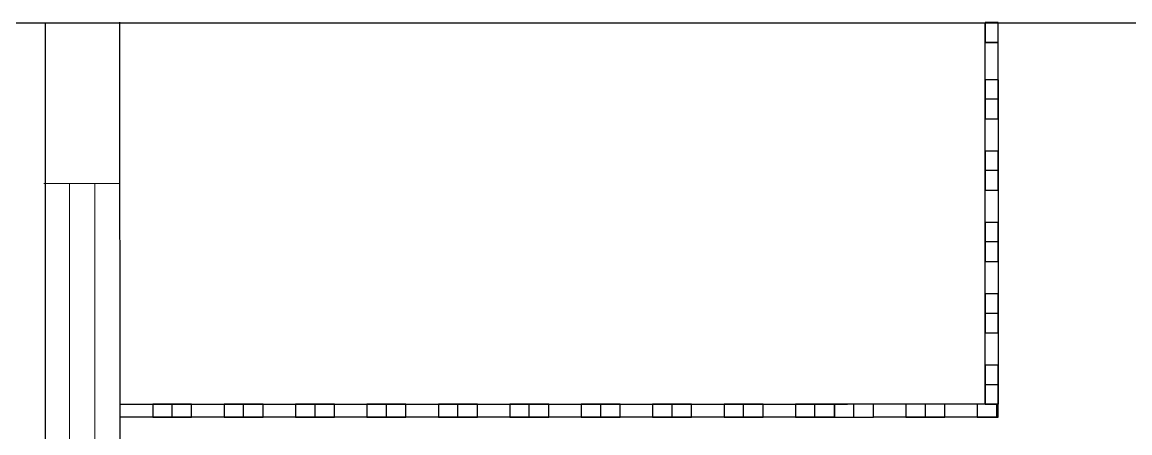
# Model space of a CAD drawing. Header units: inches. Extents: x 15 to 22798, y 21 to 21519.
# Drawn here: x 6251.7 to 6687.2, y 15682.1 to 15843.7 of the extents above; entities that cross this region are included whole.
import ezdxf

# ---------------------------------------------------------------- set-up
doc = ezdxf.new("R2010")
doc.units = ezdxf.units.IN
doc.header["$MEASUREMENT"] = 0
doc.layers.add('PORTE_finestre_doors_windows', color=4, linetype='Continuous', lineweight=15)

msp = doc.modelspace()

# ---------------------------------------------------------------- linework, layer by layer
for p, q in [((5630.31, 15843.42), (6290.31, 15843.53)), ((5630.31, 15843.42), (6290.31, 15843.42)), ((6290.37, 15430.23), (6290.17, 15843.75)), ((6290.31, 15843.42), (7608.46, 15843.42)), ((6630.33, 15693.58), (6630.31, 15843.58)), ((6630.31, 15693.42), (6630.31, 15843.42)), ((6635.42, 15821.21), (6635.41, 15843.58)), ((6635.41, 15821.06), (6635.41, 15843.42)), ((6635.41, 15835.77), (6630.31, 15835.77)), ((6635.41, 15821.06), (6635.41, 15693.42)), ((6635.41, 15813.4), (6630.31, 15813.4)), ((6635.41, 15785.32), (6630.31, 15785.32)), ((6635.41, 15757.24), (6630.31, 15757.24)), ((6635.41, 15729.16), (6630.31, 15729.16)), ((6635.41, 15701.08), (6630.31, 15701.08)), ((6310.72, 15688.32), (6310.72, 15693.42)), ((6338.8, 15688.32), (6338.8, 15693.42)), ((6366.88, 15688.32), (6366.88, 15693.42)), ((6394.96, 15688.32), (6394.96, 15693.42)), ((6423.04, 15688.32), (6423.04, 15693.42)), ((6451.12, 15688.32), (6451.12, 15693.42)), ((6479.2, 15688.32), (6479.2, 15693.42)), ((6507.28, 15688.32), (6507.28, 15693.42)), ((6535.36, 15688.32), (6535.36, 15693.42)), ((6563.44, 15688.32), (6563.44, 15693.42)), ((6578.76, 15688.32), (6578.76, 15693.42)), ((6635.41, 15693.42), (6586.42, 15693.42)), ((6606.84, 15688.32), (6606.84, 15693.42)), ((6635.41, 15693.42), (6629.52, 15693.42)), ((6634.92, 15688.32), (6634.92, 15693.42)), ((6430.7, 15688.32), (6290.31, 15688.32)), ((6571.1, 15688.32), (6430.7, 15688.32)), ((6635.42, 15688.32), (6586.42, 15688.32))]:
    msp.add_line(p, q)
for points in [[(6260.82, 15843.42), (6260.82, 15368.64)], [(6290.31, 15693.42), (6576.2, 15693.42)]]:
    msp.add_lwpolyline(points)
for points in [[(6635.41, 15835.92), (6635.41, 15843.58), (6630.31, 15843.58), (6630.31, 15835.92)], [(6635.41, 15835.77), (6635.41, 15843.42), (6630.31, 15843.42), (6630.31, 15835.77)], [(6635.41, 15805.74), (6635.41, 15821.06), (6630.31, 15821.06), (6630.31, 15805.74)], [(6635.41, 15777.66), (6635.41, 15792.98), (6630.31, 15792.98), (6630.31, 15777.66)], [(6635.41, 15749.58), (6635.41, 15764.9), (6630.31, 15764.9), (6630.31, 15749.58)], [(6635.41, 15721.5), (6635.41, 15736.82), (6630.31, 15736.82), (6630.31, 15721.5)], [(6635.41, 15693.42), (6635.41, 15708.74), (6630.31, 15708.74), (6630.31, 15693.42)], [(6303.07, 15688.32), (6318.38, 15688.32), (6318.38, 15693.42), (6303.07, 15693.42)], [(6331.15, 15688.32), (6346.46, 15688.32), (6346.46, 15693.42), (6331.15, 15693.42)], [(6359.23, 15688.32), (6374.54, 15688.32), (6374.54, 15693.42), (6359.23, 15693.42)], [(6387.31, 15688.32), (6402.62, 15688.32), (6402.62, 15693.42), (6387.31, 15693.42)], [(6415.39, 15688.32), (6430.7, 15688.32), (6430.7, 15693.42), (6415.39, 15693.42)], [(6443.46, 15688.32), (6458.78, 15688.32), (6458.78, 15693.42), (6443.46, 15693.42)], [(6471.54, 15688.32), (6486.86, 15688.32), (6486.86, 15693.42), (6471.54, 15693.42)], [(6499.62, 15688.32), (6514.94, 15688.32), (6514.94, 15693.42), (6499.62, 15693.42)], [(6527.7, 15688.32), (6543.02, 15688.32), (6543.02, 15693.42), (6527.7, 15693.42)], [(6555.78, 15688.32), (6571.1, 15688.32), (6571.1, 15693.42), (6555.78, 15693.42)], [(6571.1, 15688.32), (6586.42, 15688.32), (6586.42, 15693.42), (6571.1, 15693.42)], [(6599.18, 15688.32), (6614.5, 15688.32), (6614.5, 15693.42), (6599.18, 15693.42)], [(6627.26, 15688.32), (6635.42, 15688.32), (6635.41, 15693.42), (6627.26, 15693.42)]]:
    msp.add_lwpolyline(points, close=True)
at = {"layer": 'PORTE_finestre_doors_windows'}
for p, q in [((6290.31, 15780.3), (6260.31, 15780.3)), ((6290.31, 15780.3), (6260.31, 15780.3)), ((6270.38, 15780.3), (6270.38, 15550.84)), ((6280.38, 15550.84), (6280.38, 15780.3))]:
    msp.add_line(p, q, dxfattribs=at)

doc.saveas('drawing.dxf')
